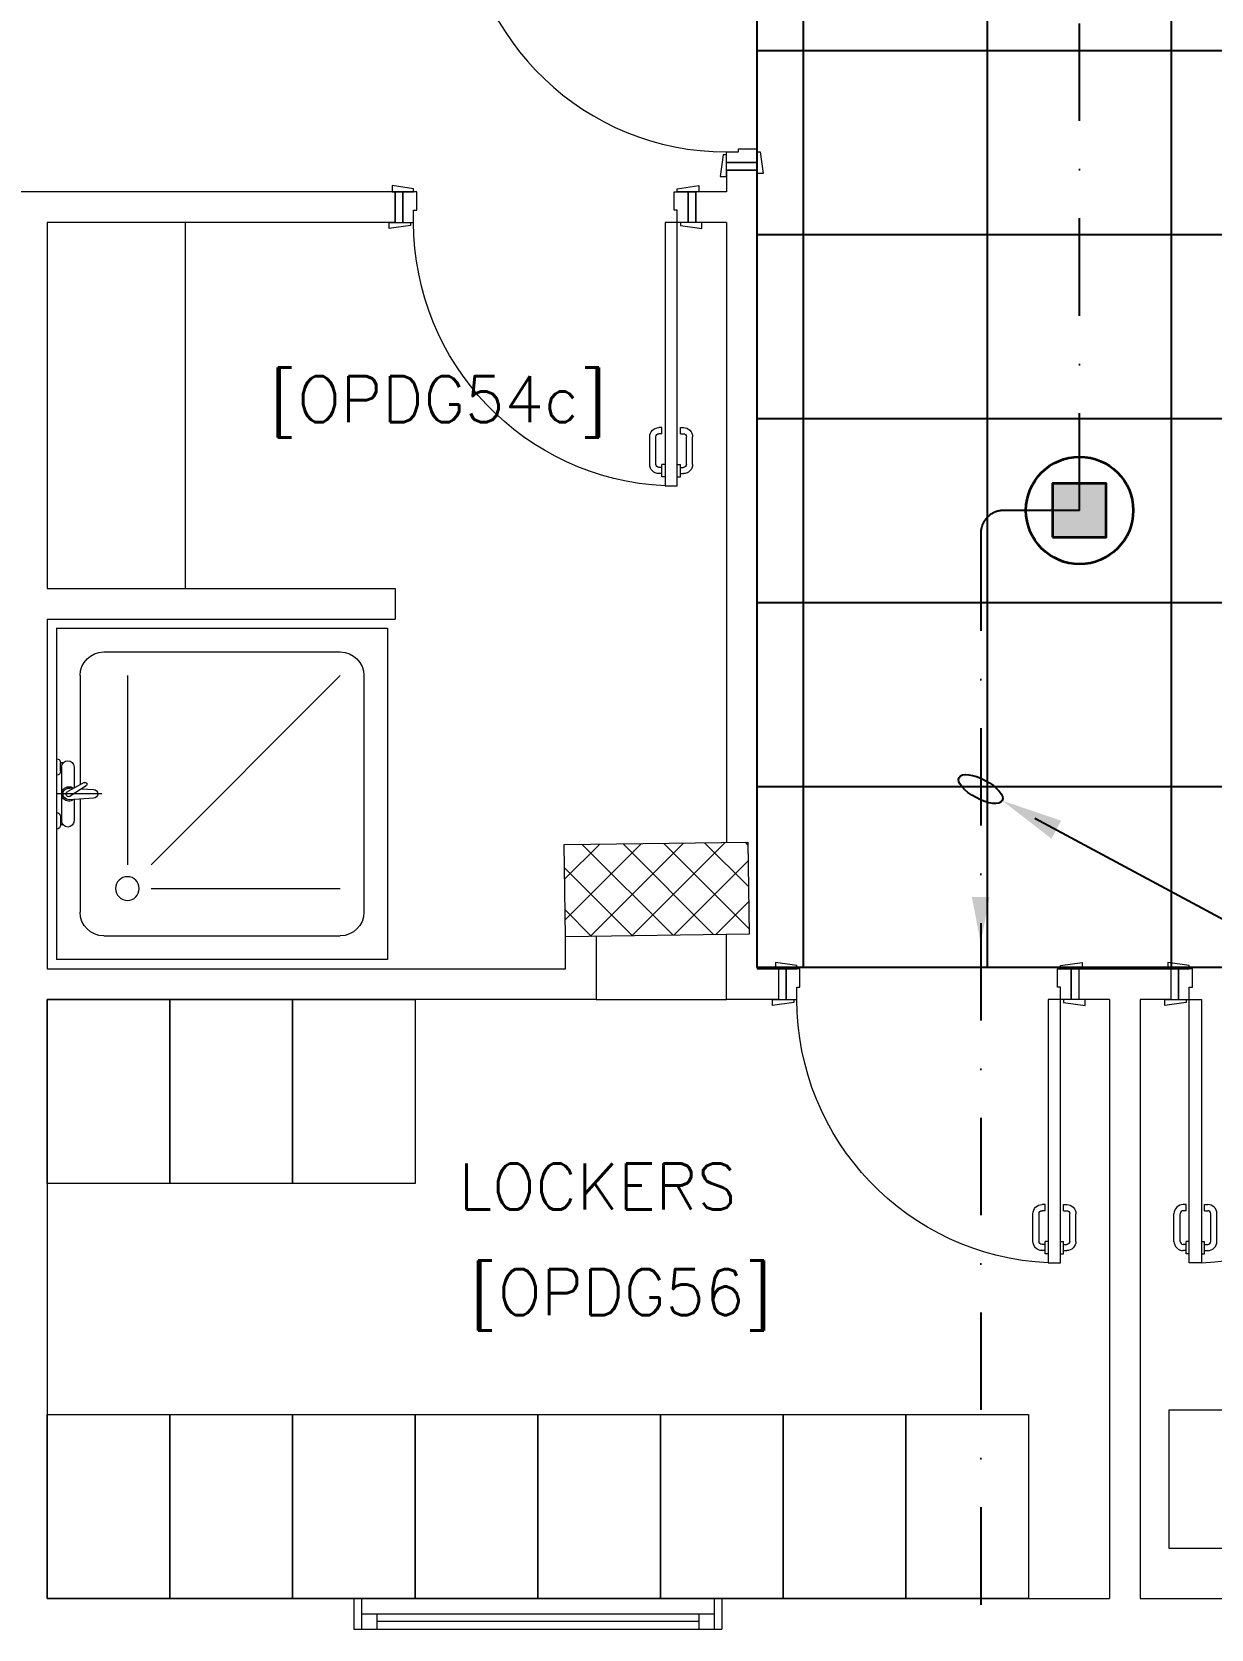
# Model space of a CAD drawing. Header units: inches. Extents: x -12418 to 472786, y -29325 to 19878.
# Drawn here: x 17883 to 21729, y -947 to 4260 of the extents above; entities that cross this region are included whole.
import ezdxf
from ezdxf import colors
from ezdxf.entities.mleader import LeaderData, LeaderLine
from ezdxf.math import Vec2, Vec3

# ---------------------------------------------------------------- set-up
doc = ezdxf.new("R2010")
doc.units = ezdxf.units.IN
doc.header["$LTSCALE"] = 25
doc.header["$MEASUREMENT"] = 0
doc.linetypes.add('DASHDOT', pattern=[25.4, 12.7, -6.35, 0, -6.35])
doc.layers.get('0').update_dxf_attribs({"color": 8})
for name, color, linetype, lineweight in [('00-Ground Floor$0$72_EGR_BASE_TEXT', 252, 'Continuous', 5), ('00-Ground Floor$0$Aluminum', 251, 'Continuous', 5), ('00-Ground Floor$0$C-HYDR-CTCH', 251, 'Continuous', 5), ('00-Ground Floor$0$Hatch', 254, 'Continuous', 5), ('00-Ground Floor$0$LOADING', 253, 'Continuous', 5), ('00-Ground Floor$0$SANIT', 250, 'Continuous', 5), ('00-Ground Floor$0$Walls', 251, 'Continuous', 5), ('00-Ground Floor$0$Wooden Joinery', 251, 'Continuous', 5), ('E-LITE-CLNG-CNDT', 6, 'DASHDOT', 35), ('T-DATA-TEXT', 2, 'Continuous', 25), ('T-INTC-CLNG @ 100', 33, 'Continuous', 35), ('T-INTC-DEVC-NUMB', 2, 'Continuous', 25), ('T-SOUN-CLNG-CNDT', 3, 'DASHDOT', 25), ('T-SOUN-CLNG-CNDT @ 100', 3, 'DASHDOT', 25)]:
    doc.layers.add(name, color=color, linetype=linetype, lineweight=lineweight)
doc.layers.add('00-Ground Floor$0$False Ceiling', color=251, linetype='Continuous')
doc.layers.add('00-Ground Floor$0$Meubles', color=7, linetype='Continuous', lineweight=5, true_color=0xa6b1d3)
doc.styles.add('00-Ground Floor$0$SIMPLEX', font='SIMPLEX.shx', dxfattribs={"height": 150})
doc.styles.add('DC_Elc_Romans', font='elc_romans.shx', dxfattribs={"width": 0.7})
doc.styles.add('DC_Simplex', font='SIMPLEX.shx', dxfattribs={"width": 0.7})

# ---------------------------------------------------------------- blocks, each defined once
blk = doc.blocks.new('00-Ground Floor$0$A$C72370EFE')
at = {"layer": '00-Ground Floor$0$Wooden Joinery'}
for p, q in [((-0.01, -0.04), (-0.02, -0.04)), ((-0.01, -0.03), (-0.01, -0.07)), ((0, -0.03), (-0.01, -0.03)), ((0.04, -0.03), (0.05, -0.03)), ((0.05, -0.03), (0.05, -0.07)), ((0.05, -0.04), (0.06, -0.04)), ((-0.05, -0.07), (-0.05, -0.16)), ((-0.03, -0.07), (-0.03, -0.16)), ((-0.01, -0.06), (-0.02, -0.06)), ((0, -0.07), (-0.01, -0.07)), ((0.04, -0.07), (0.05, -0.07)), ((0.05, -0.06), (0.06, -0.06)), ((0.07, -0.07), (0.07, -0.16)), ((0.09, -0.07), (0.09, -0.16)), ((-0.01, -0.17), (-0.02, -0.17)), ((-0.01, -0.19), (-0.02, -0.19)), ((-0.01, -0.17), (-0.01, -0.19)), ((0.05, -0.17), (0.06, -0.17)), ((0.05, -0.17), (0.05, -0.19)), ((0.05, -0.19), (0.06, -0.19))]:
    blk.add_line(p, q, dxfattribs=at)
for centre, radius, start, end in [((-0.02, -0.07), 0.03, 90, 180), ((0.06, -0.07), 0.03, 0, 90), ((-0.02, -0.07), 0.01, 90, 180), ((0.06, -0.07), 0.01, 0, 90), ((-0.02, -0.16), 0.03, 180, 270), ((-0.02, -0.16), 0.01, 180, 270), ((0.06, -0.16), 0.01, 270, 0), ((0.06, -0.16), 0.03, 270, 0)]:
    blk.add_arc(centre, radius, start, end, dxfattribs=at)
blk = doc.blocks.new('00-Ground Floor$0$A$C5DAD61B4')
at = {"layer": '00-Ground Floor$0$Wooden Joinery'}
for points in [[(80, 959.1), (80, 969.1), (10, 979.1), (10, 959.1)], [(940, 959.1), (940, 969.1), (1010, 979.1), (1010, 959.1)], [(70, 859.1), (70, 849.1), (0, 839.1), (0, 859.1)], [(120, 859.1), (120, 0), (80, 0), (80, 859.1)], [(950, 859.1), (950, 849.1), (1020, 839.1), (1020, 859.1)]]:
    blk.add_lwpolyline(points, close=True, dxfattribs=at)
for points in [[(45, 859.1), (45, 959.1), (20, 959.1), (20, 859.1), (45, 859.1)], [(45, 859.1), (80, 859.1), (80, 899.1), (90, 899.1), (90, 959.1), (45, 959.1), (45, 859.1)], [(975, 859.1), (940, 859.1), (940, 899.1), (930, 899.1), (930, 959.1), (975, 959.1), (975, 859.1)], [(975, 859.1), (975, 959.1), (1000, 959.1), (1000, 859.1), (975, 859.1)]]:
    blk.add_lwpolyline(points, dxfattribs=at)
blk.add_arc((80, 859.1), 860, 272.666, 0, dxfattribs=at)
at = {"layer": '00-Ground Floor$0$Wooden Joinery', "xscale": 999.9999999998854, "yscale": 999.9999999998854, "zscale": 999.9999999998854, "rotation": 180}
blk.add_blockref('00-Ground Floor$0$A$C72370EFE', (120, 0), dxfattribs=at)
blk = doc.blocks.new('00-Ground Floor$0$SHOWER TRAY 80x80')
at = {"layer": '00-Ground Floor$0$SANIT'}
for p, q in [((0, 0), (0, 0.8)), ((0.8, 0.8), (0, 0.8)), ((0.8, 0), (0.8, 0.8)), ((0.1143, 0.7429), (0.6857, 0.7429)), ((0.0571, 0.4124), (0.0571, 0.6857)), ((0.7429, 0.1143), (0.7429, 0.6857)), ((0.2286, 0.6286), (0.6857, 0.6286)), ((0.1714, 0.1143), (0.1714, 0.5714)), ((0.2286, 0.5714), (0.6857, 0.1143)), ((0.01, 0.455), (0.01, 0.475)), ((0.0163, 0.475), (0.01, 0.475)), ((0.0125, 0.335), (0.0125, 0.465)), ((0.0425, 0.4133), (0.0425, 0.465)), ((0.0125, 0.455), (0.01, 0.455)), ((0.11, 0.4), (0, 0.4)), ((0.0667, 0.3728), (0.0271, 0.3939)), ((0.0895, 0.4105), (0.0316, 0.4139)), ((0.0407, 0.3866), (0.0316, 0.3861)), ((0.0715, 0.3808), (0.0334, 0.4058)), ((0.0608, 0.3878), (0.0895, 0.3895)), ((0.0425, 0.335), (0.0425, 0.3857)), ((0.0571, 0.1143), (0.0571, 0.3779)), ((0.01, 0.345), (0.01, 0.325)), ((0.0125, 0.345), (0.01, 0.345)), ((0.0163, 0.325), (0.01, 0.325)), ((0.1143, 0.0571), (0.6857, 0.0571)), ((0, 0), (0.8, 0))]:
    blk.add_line(p, q, dxfattribs=at)
blk.add_circle((0.1714, 0.6286), 0.0286, dxfattribs=at)
for centre, radius, start, end in [((0.1143, 0.6857), 0.0571, 90, 180), ((0.6857, 0.6857), 0.0571, 360, 90), ((0, 0.475), 0.01, 0, 90), ((0.0275, 0.465), 0.015, 0, 180), ((0, 0.455), 0.01, 270, 0), ((0.03, 0.4), 0.0175, 49.632, 309.2526), ((0.03, 0.4), 0.014, 83.2671, 276.7329), ((0.03, 0.4), 0.00676, 54.0423, 244.5873), ((0.0895, 0.4), 0.0105, 270, 90), ((0, 0.345), 0.01, 0, 90), ((0.0691, 0.3768), 0.00467, 239.3148, 59.3148), ((0, 0.325), 0.01, 270, 0), ((0.0275, 0.335), 0.015, 180, 0), ((0.1143, 0.1143), 0.0571, 180, 270), ((0.6857, 0.1143), 0.0571, 270, 360)]:
    blk.add_arc(centre, radius, start, end, dxfattribs=at)
blk = doc.blocks.new('00-Ground Floor$0$A$C37be4daf')
at = {"layer": '00-Ground Floor$0$Aluminum'}
for p, q in [((1416, 598.2), (216, 598.2)), ((241, 498.2), (241, 598.2)), ((291, 548.2), (291, 598.2)), ((291, 573.2), (1341, 573.2)), ((1341, 548.2), (1341, 598.2)), ((1391, 498.2), (1391, 598.2)), ((1391, 548.2), (241, 548.2)), ((1416, 498.2), (216, 498.2))]:
    blk.add_line(p, q, dxfattribs=at)
at = {"layer": '00-Ground Floor$0$Walls'}
for p, q in [((216, 498.2), (216, 598.2)), ((1416, 498.2), (1416, 598.2))]:
    blk.add_line(p, q, dxfattribs=at)
blk = doc.blocks.new('00-Ground Floor$0$A$Ce9e1c4c3')
at = {"layer": '00-Ground Floor$0$False Ceiling', "color": 254}
for p, q in [((-79752.1, 1209.6, 0), (-79752.1, 9172.6, 0)), ((-69822.1, 1209.6, 0), (-79752.1, 1209.6, 0))]:
    blk.add_line(p, q, dxfattribs=at)
at = {"layer": '00-Ground Floor$0$False Ceiling', "color": 254, "linetype": 'Continuous'}
for p, q in [((-79600, 1209.6), (-79600, 9172.6)), ((-79000, 1209.6), (-79000, 9172.6)), ((-78400, 1209.6), (-78400, 9172.6)), ((-79752.1, 4200), (-62922.1, 4200)), ((-79752.1, 3600), (-69822.1, 3600)), ((-79752.1, 3000), (-69822.1, 3000)), ((-79752.1, 2400), (-69822.1, 2400)), ((-79752.1, 1800), (-69822.1, 1800))]:
    blk.add_line(p, q, dxfattribs=at)
blk = doc.blocks.new('00-Ground Floor')
at = {"layer": '00-Ground Floor$0$Hatch'}
h = blk.add_hatch(dxfattribs=at)
h.set_pattern_fill('ANSI37', color=256, scale=30)
h.set_pattern_definition([(45, (-1981.42, -13099.68), (-67.35192, 67.35192), []), (135, (-1981.42, -13099.68), (-67.35192, -67.35192), [])])
h.paths.add_polyline_path([(48971.2, 8818.2), (48367.3, 8810.1), (48371.2, 8521.7), (48975.1, 8529.8)])
h.paths.add_polyline_path([(41810.5, 8810.5), (41227, 8805), (41207, 8513.7), (41790.5, 8519.1)])
h.paths.add_polyline_path([(27433.5, 8803.1), (26834.4, 8799), (26828.7, 8506), (27427.8, 8510)])
h.paths.add_polyline_path([(34618.7, 8805.3), (34017.5, 8797.8), (34009.3, 8512.1), (34610.5, 8519.6)])
h.paths.add_polyline_path([(20214.3, 8812.4), (19607.8, 8790.5), (19622.4, 8498), (20228.8, 8519.8)])
h.paths.add_polyline_path([(13477.7, 8802), (12255.7, 8825.9), (12249.3, 8529.8), (13471.3, 8505.8)])
h.paths.add_polyline_path([(13491.8, 1601.9), (12276.8, 1586.2), (12263.3, 1293.7), (13478.3, 1309.4)])
h.paths.add_polyline_path([(13465.7, -5591.3), (12262.6, -5607.3), (12256.9, -5900.3), (13460, -5884.3)])
h.paths.add_polyline_path([(13484.2, -12790), (12287.5, -12801.4), (12290.4, -13095.9), (13487, -13084.4)])
h.paths.add_polyline_path([(5849.2, -12787.9), (5245.6, -12791.6), (5256.3, -13077.1), (5859.8, -13073.4)])
h.paths.add_polyline_path([(5833.8, -5589.9), (5236.9, -5588.3), (5236.8, -5889.5), (5833.6, -5891)])
h.paths.add_polyline_path([(5843.6, 1599.7), (5224.3, 1600.9), (5213.7, 1298), (5833, 1296.7)])
h.paths.add_polyline_path([(5820.3, 8779.1), (5219.7, 8793.5), (5216, 8503.9), (5816.7, 8489.4)])
h.paths.add_polyline_path([(-1378.8, 8777.2), (-1981.4, 8799.9), (-1979.5, 8511.6), (-1376.9, 8488.9)])
h.paths.add_polyline_path([(-1371.1, -5601.1), (-1973.1, -5608.1), (-1969.7, -5899.7), (-1367.7, -5892.7)])
h.paths.add_polyline_path([(-1353.5, -12795.7), (-1951.9, -12796.7), (-1947.1, -13097.4), (-1348.7, -13096.4)])
h.paths.add_polyline_path([(20233.2, -12782.5), (19627.5, -12795.4), (19633.2, -13096.6), (20238.9, -13083.7)])
h.paths.add_polyline_path([(20226.6, -5590), (19632.3, -5607.6), (19634.4, -5904.1), (20228.7, -5886.6)])
h.paths.add_polyline_path([(20217.9, 1618), (19619, 1610.4), (19623, 1310.2), (20221.9, 1317.9)])
h.paths.add_polyline_path([(27418.3, 1602.8), (26816.3, 1607.5), (26820.6, 1315.3), (27422.5, 1310.7)])
h.paths.add_polyline_path([(27422, -5579.9), (26818.1, -5597.5), (26831.6, -5897.5), (27431.7, -5876.5)])
h.paths.add_polyline_path([(27438.1, -12795.9), (26834.3, -12789.3), (26831.9, -13075), (27435.7, -13081.6)])
h.paths.add_polyline_path([(34636.6, -12785.4), (34039.3, -12800), (34048.3, -13099.7), (34645.6, -13085.1)])
h.paths.add_polyline_path([(34629.3, -5597.1), (34028, -5595.2), (34029.2, -5892.4), (34630.4, -5894.3)])
h.paths.add_polyline_path([(34592.8, 1606.7), (34012, 1611.4), (34031.7, 1321.6), (34612.5, 1316.9)])
h.paths.add_polyline_path([(41796.2, 1606), (41198.6, 1619.8), (41200.6, 1327.8), (41798.2, 1314.1)])
h.paths.add_polyline_path([(41797.2, -5592.6), (41228.8, -5600.2), (41230.6, -5894.3), (41799, -5886.7)])
h.paths.add_polyline_path([(41834.3, -12789.7), (41229, -12792.4), (41230.4, -13096.9), (41835.6, -13094.3)])
h.paths.add_polyline_path([(49008.5, -12790.2), (48420.5, -12774.1), (48407.3, -13081.4), (48995.3, -13097.4)])
h.paths.add_polyline_path([(48992.7, -5590.8), (48389.5, -5589.7), (48387.5, -5886.2), (48990.7, -5887.3)])
at = {"layer": '00-Ground Floor$0$C-HYDR-CTCH', "flags": 128}
blk.add_lwpolyline([(19619, 1610.4), (20217.9, 1618), (20221.9, 1317.9), (19623, 1310.2), (19619, 1610.4)], dxfattribs=at)
at = {"layer": '00-Ground Floor$0$LOADING', "elevation": 0}
for points in [[(18332.9, 505.7), (17932.9, 505.7), (17932.9, 1105.7), (18332.9, 1105.7)], [(18732.9, 505.7), (18332.9, 505.7), (18332.9, 1105.7), (18732.9, 1105.7)], [(19132.9, 505.7), (18732.9, 505.7), (18732.9, 1105.7), (19132.9, 1105.7)], [(18332.9, -847.4), (17932.9, -847.4), (17932.9, -247.4), (18332.9, -247.4)], [(18732.9, -847.4), (18332.9, -847.4), (18332.9, -247.4), (18732.9, -247.4)], [(19132.9, -847.4), (18732.9, -847.4), (18732.9, -247.4), (19132.9, -247.4)], [(19532.9, -847.4), (19132.9, -847.4), (19132.9, -247.4), (19532.9, -247.4)], [(19932.9, -847.4), (19532.9, -847.4), (19532.9, -247.4), (19932.9, -247.4)], [(20332.9, -847.4), (19932.9, -847.4), (19932.9, -247.4), (20332.9, -247.4)], [(20732.9, -847.4), (20332.9, -847.4), (20332.9, -247.4), (20732.9, -247.4)], [(21132.9, -847.4), (20732.9, -847.4), (20732.9, -247.4), (21132.9, -247.4)], [(21590.8, -683.3), (22040.8, -683.3), (22040.8, -233.3), (21590.8, -233.3)]]:
    blk.add_lwpolyline(points, close=True, dxfattribs=at)
at = {"layer": '00-Ground Floor$0$Meubles'}
for p, q in [((18382.9, 3639.1, 0), (18382.9, 2445.7, 0)), ((19723, 1105.7, 0), (20147.9, 1105.7, 0))]:
    blk.add_line(p, q, dxfattribs=at)
at = {"layer": '00-Ground Floor$0$Walls'}
for p, q in [((20147.9, 3809.1, 0), (20147.9, 3739.1, 0)), ((20147.9, 3809.1, 0), (20247.9, 3809.1, 0)), ((20247.9, 3809.1, 0), (20247.9, 1205.7, 0)), ((19067.9, 3739.1, 0), (17732.9, 3739.1, 0)), ((19067.9, 3639.1, 0), (19067.9, 3739.1, 0)), ((20047.9, 3639.1, 0), (20047.9, 3739.1, 0)), ((20147.9, 3739.1, 0), (20047.9, 3739.1, 0)), ((19067.9, 3639.1, 0), (17932.9, 3639.1, 0)), ((17932.9, 3639.1, 0), (17932.9, 2445.7, 0)), ((20147.9, 3639.1, 0), (20047.9, 3639.1, 0)), ((20147.9, 3639.1, 0), (20147.9, 1617.1, 0)), ((17932.9, 2445.7, 0), (19067.9, 2445.7, 0)), ((19067.9, 2445.7, 0), (19067.9, 2345.7, 0)), ((17932.9, 2345.7, 0), (17932.9, 1205.7, 0)), ((17932.9, 2345.7, 0), (19067.9, 2345.7, 0)), ((19623, 1205.7), (19623, 1310)), ((19723, 1311.3), (19723, 1105.7)), ((20147.9, 1105.7, 0), (20147.9, 1316.9, 0)), ((17932.9, 1205.7, 0), (19623, 1205.7, 0)), ((20247.9, 1205.7, 0), (20317.9, 1205.7, 0)), ((20317.9, 1205.7, 0), (20317.9, 1105.7, 0)), ((21297.9, 1205.7, 0), (21597.9, 1205.7, 0)), ((21297.9, 1205.7, 0), (21297.9, 1105.7, 0)), ((21597.9, 1205.7, 0), (21597.9, 1105.7, 0)), ((19723, 1105.7, 0), (17932.9, 1105.7, 0)), ((17932.9, 1105.7, 0), (17932.9, -847.4, 0)), ((20317.9, 1105.7, 0), (20147.9, 1105.7, 0)), ((21397.9, 1105.7, 0), (21297.9, 1105.7, 0)), ((21397.9, 1105.7, 0), (21397.9, -847.4, 0)), ((21597.9, 1105.7, 0), (21497.9, 1105.7, 0)), ((21497.9, 1105.7, 0), (21497.9, -847.4, 0)), ((17932.9, -847.4, 0), (21397.9, -847.4, 0)), ((21497.9, -847.4, 0), (25427.9, -847.4, 0))]:
    blk.add_line(p, q, dxfattribs=at)
at = {"rotation": 180}
blk.add_blockref('00-Ground Floor$0$A$C37be4daf', (20348.9, -349.2, 0), dxfattribs=at)
at = {"layer": '00-Ground Floor$0$False Ceiling', "color": 254}
blk.add_blockref('00-Ground Floor$0$A$Ce9e1c4c3', (100000, 0), dxfattribs=at)
at = {"layer": '00-Ground Floor$0$SANIT', "xscale": -1350.000000000878, "yscale": 1350.000000000878, "zscale": 1350.000000000878, "rotation": 180}
blk.add_blockref('00-Ground Floor$0$SHOWER TRAY 80x80', (17962.9, 2315.7, 0), dxfattribs=at)
at = {"layer": '00-Ground Floor$0$Wooden Joinery', "rotation": 270}
blk.add_blockref('00-Ground Floor$0$A$C5DAD61B4', (19288.9, 4809.1, 0), dxfattribs=at)
at = {"layer": '00-Ground Floor$0$Wooden Joinery', "xscale": -1}
for p in [(20067.9, 2780.1, 0), (21317.9, 246.6, 0)]:
    blk.add_blockref('00-Ground Floor$0$A$C5DAD61B4', p, dxfattribs=at)
at = {"layer": '00-Ground Floor$0$Wooden Joinery'}
blk.add_blockref('00-Ground Floor$0$A$C5DAD61B4', (21577.9, 246.6, 0), dxfattribs=at)
at = {"layer": '00-Ground Floor$0$72_EGR_BASE_TEXT', "char_height": 150, "attachment_point": 2, "style": '00-Ground Floor$0$SIMPLEX'}
for s, insert in [('[OPDG54c]', (19208.4, 3137.8, 0)), ('LOCKERS', (19727.9, 570.5)), ('[OPDG56]', (19804.5, 226.2, 0))]:
    blk.add_mtext(s, dxfattribs=dict(at, insert=insert))
blk = doc.blocks.new('DC_PA-CL-Speaker')
blk.add_hatch(color=256).paths.add_polyline_path([(-0.883, -0.87), (0.865, -0.87), (0.865, 0.878), (-0.883, 0.878)])
blk.add_lwpolyline([(-0.883, -0.87), (0.865, -0.87), (0.865, 0.878), (-0.883, 0.878)], close=True)
blk.add_circle((0, 0), 1.75)
at = {"layer": 'T-INTC-DEVC-NUMB', "style": 'DC_Simplex', "width": 0.7}
blk.add_attdef('DC_CONTROL', (3.364, 2.471), '', height=2, rotation=360, dxfattribs=at)
blk = doc.blocks.new('*U28')
blk.add_hatch(color=256).paths.add_polyline_path([(0.287, 0), (0, 1.5), (-0.287, 0)])
blk = doc.blocks.new('DC_Arrow-ArrowEllipse')
at = {"color": 0}
blk.add_ellipse((0, 0), major_axis=(0.4, 0), ratio=0.4, dxfattribs=at)
at = {"color": 0, "ltscale": 0.5}
blk.add_solid([(-1.4, 0.167), (-0.4, 0), (-1.4, -0.167)], dxfattribs=at)

msp = doc.modelspace()

# ---------------------------------------------------------------- linework, layer by layer
at = {"layer": 'T-SOUN-CLNG-CNDT'}
msp.add_lwpolyline([(21300, 2700), (21300, 7500)], dxfattribs=at)
msp.add_lwpolyline([(21300, 2700), (21052.4, 2700, 0.414214), (20977.4, 2625), (20977.4, -5747.4)], format="xyb", dxfattribs=at)

# ---------------------------------------------------------------- block references
at = {"layer": 'E-LITE-CLNG-CNDT'}
msp.add_blockref('00-Ground Floor', (0, 0), dxfattribs=at)
at = {"layer": 'T-INTC-CLNG @ 100', "xscale": 100, "yscale": 100, "zscale": 100}
msp.add_blockref('DC_PA-CL-Speaker', (21300, 2700), dxfattribs=at)
at = {"layer": 'T-SOUN-CLNG-CNDT @ 100', "color": 3, "xscale": 100.0000000000002, "yscale": 100.0000000000002, "zscale": 100.0000000000002, "rotation": 180}
msp.add_blockref('*U28', (20977.4, 1439.3), dxfattribs=at)

# ---------------------------------------------------------------- leaders
at = {"layer": 'T-DATA-TEXT'}
ml = msp.add_multileader_mtext('Standard', dxfattribs=at)
ml.set_content('LINE 5 TO SOUND RACK\\PIN DATA ROOM  ', color=256, style='DC_Elc_Romans')
ml.set_leader_properties(color=45)
ml.set_arrow_properties(name='DC_Arrow-ArrowEllipse')
ml.build(insert=Vec2(0, 0))
ml.multileader.update_dxf_attribs({"dogleg_length": 2, "arrow_head_size": 200, "scale": 100})
ctx = ml.context
ctx.base_point, ctx.scale, ctx.char_height, ctx.arrow_head_size, ctx.landing_gap_size, ctx.plane_origin = Vec3(22029.8, 1333.2), 100, 200, 200, 200, Vec3(33895.9, 8211.3)
notes = []
notes.append((ctx, [(0, (1, 1, 0), (21829.8, 1333.2), (1, 0), 200, [(0, [(20977.4, 1791.7)], 0, [])])]))
ctx.mtext.insert, ctx.mtext.width, ctx.mtext.flow_direction = Vec3(22229.8, 1433.2), 2820.295, 5
for ctx, leaders in notes:
    for number, flags, end, landing, length, lines in leaders:
        leader = LeaderData()
        leader.index, (leader.has_last_leader_line, leader.has_dogleg_vector, leader.attachment_direction) = number, flags
        leader.last_leader_point, leader.dogleg_vector, leader.dogleg_length = Vec3(end), Vec3(landing), length
        for number, points, colour, breaks in lines:
            line = LeaderLine()
            line.index, line.vertices, line.color, line.breaks = number, Vec3.list(points), colors.encode_raw_color(colour), breaks
            leader.lines.append(line)
        ctx.leaders.append(leader)

doc.saveas('drawing.dxf')
